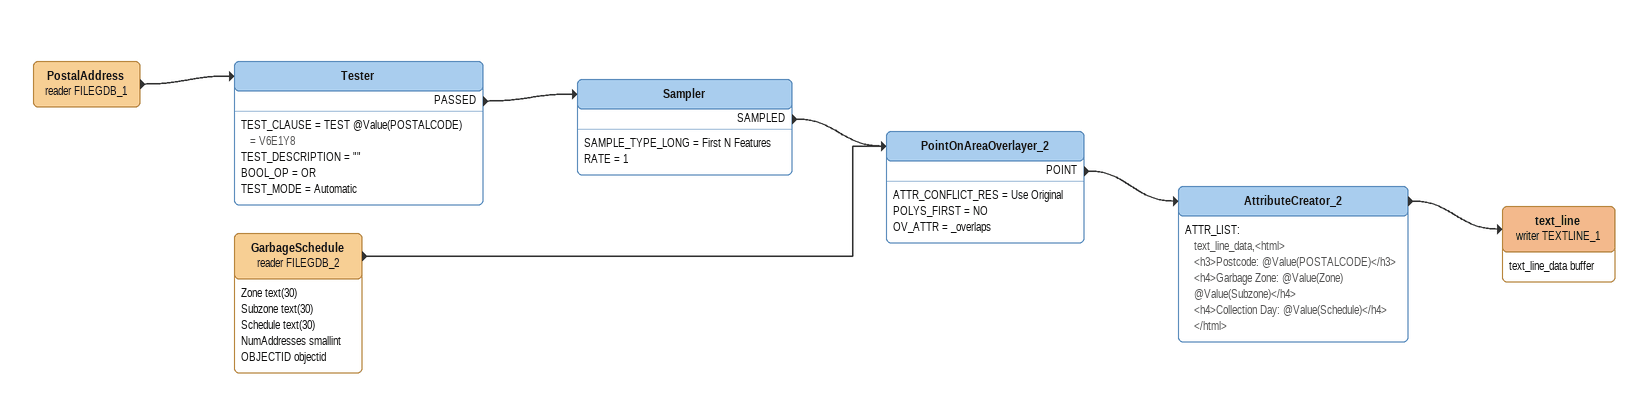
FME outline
PostalAddress (reader FILEGDB_1)
    -> Tester
Tester
    TEST_CLAUSE = TEST @Value(POSTALCODE) = V6E1Y8
    TEST_DESCRIPTION = ""
    BOOL_OP = OR
    TEST_MODE = Automatic
    PASSED -> Sampler
Sampler
    SAMPLE_TYPE_LONG = First N Features
    RATE = 1
    SAMPLED -> PointOnAreaOverlayer_2
GarbageSchedule (reader FILEGDB_2)
    attributes: Zone text(30), Subzone text(30), Schedule text(30), NumAddresses smallint, OBJECTID objectid
    -> PointOnAreaOverlayer_2
PointOnAreaOverlayer_2
    ATTR_CONFLICT_RES = Use Original
    POLYS_FIRST = NO
    OV_ATTR = _overlaps
    POINT -> AttributeCreator_2
AttributeCreator_2
    ATTR_LIST:
      text_line_data,<html>
      <h3>Postcode: @Value(POSTALCODE)</h3>
      <h4>Garbage Zone: @Value(Zone) @Value(Subzone)</h4>
      <h4>Collection Day: @Value(Schedule)</h4>
      </html>
    -> text_line (writer TEXTLINE_1)
text_line (writer TEXTLINE_1)
    attributes: text_line_data buffer
